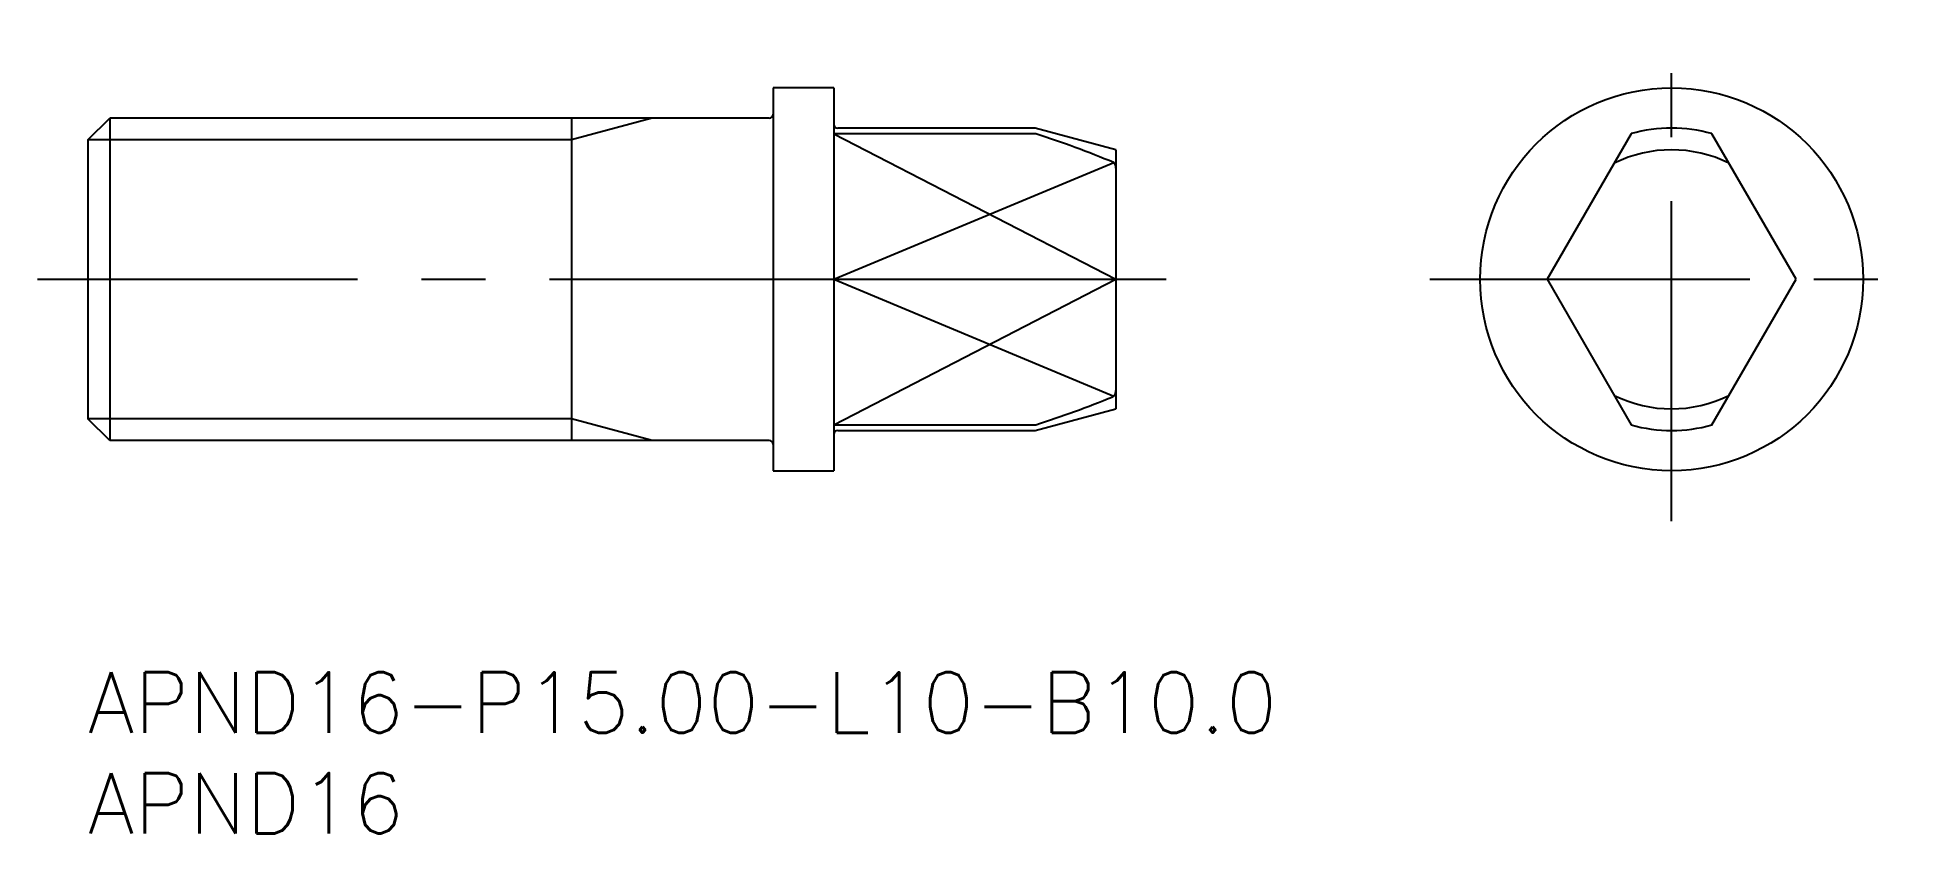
# Model space of a CAD drawing. Extents: x -2.5 to 90.6, y -8 to 31.5.
import ezdxf

# ---------------------------------------------------------------- set-up
doc = ezdxf.new("R2010")
doc.units = 0
doc.header["$LTSCALE"] = 0.5
doc.linetypes.add('CENTER', pattern=[50.8, 31.75, -6.35, 6.35, -6.35])
for name, color, linetype in [('MSM_CENTER', 1, 'CENTER'), ('MSM_CONTINUOUS', 7, 'CONTINUOUS'), ('MSM_NARROW', 5, 'CONTINUOUS'), ('MSM_PART_NUMBER', 7, 'CONTINUOUS')]:
    doc.layers.add(name, color=color, linetype=linetype)
doc.styles.get("Standard").update_dxf_attribs({"font": 'txt.shx', "height": 1.5, "bigfont": 'bigfont.shx'})

# ---------------------------------------------------------------- blocks, each defined once
blk = doc.blocks.new('*U17')
at = {"layer": 'MSM_PART_NUMBER'}
blk.add_text('APND16-P15.00-L10-B10.0', height=3, dxfattribs=at).set_placement((0, -3))
blk = doc.blocks.new('*U18')
at = {"layer": 'MSM_PART_NUMBER'}
blk.add_text('APND16', height=3, dxfattribs=at).set_placement((0, -8))

msp = doc.modelspace()

# ---------------------------------------------------------------- linework, layer by layer
at = {"layer": 'MSM_CENTER'}
for p, q in [((78.571, 7.5), (78.571, 31.5)), ((-2.5, 19.5), (53.5, 19.5)), ((66.571, 19.5), (90.571, 19.5))]:
    msp.add_line(p, q, dxfattribs=at)
at = {"layer": 'MSM_CONTINUOUS'}
for p, q in [((37, 29), (34, 29)), ((34, 29), (34, 10)), ((37, 29), (37, 10)), ((0, 26.418), (1.082, 27.5)), ((33.8, 27.5), (1.082, 27.5)), ((1.082, 27.5), (1.082, 11.5)), ((24, 27.5), (24, 11.5)), ((47, 27), (37.2, 27)), ((51, 25.928), (47, 27)), ((0, 26.418), (0, 12.583)), ((46.974, 26.728), (37, 26.728)), ((76.571, 26.728), (72.397, 19.5)), ((84.744, 19.5), (80.571, 26.728)), ((51, 25.928), (51, 13.072)), ((37, 19.5), (51, 19.5)), ((72.397, 19.5), (76.571, 12.272)), ((80.571, 12.272), (84.744, 19.5)), ((47, 12), (51, 13.072)), ((1.082, 11.5), (0, 12.583)), ((37, 12.272), (46.974, 12.272)), ((33.8, 11.5), (1.082, 11.5)), ((37.2, 12), (47, 12)), ((34, 10), (37, 10))]:
    msp.add_line(p, q, dxfattribs=at)
msp.add_circle((78.571, 19.5), 9.5, dxfattribs=at)
for centre, radius, start, end in [((33.8, 27.7), 0.2, 270, 0), ((37.2, 27.2), 0.2, 180, 270), ((78.571, 19.5), 7.5, 74.53399, 105.46601), ((46.882, 25.999), 0.735, 78.71845, 82.80537), ((31.508, -21.387), 50.548, 67.43579, 72.12184), ((50.687, 25.078), 0.305, 15.67806, 44.54568), ((50.506, 25.021), 0.494, 359.6822, 16.41013), ((78.571, 19.5), 6.428, 63.72748, 116.27252), ((50.582, 13.968), 0.418, 329.49716, 1.89217), ((28.742, 68.402), 59.026, 288.04465, 291.99854), ((50.774, 13.852), 0.194, 293.75315, 330.43592), ((78.571, 19.5), 6.428, 243.72748, 296.27252), ((46.888, 12.964), 0.698, 277.08513, 281.39081), ((78.571, 19.5), 7.5, 254.53399, 285.46601), ((33.8, 11.3), 0.2, 0, 90), ((37.2, 11.8), 0.2, 90, 180)]:
    msp.add_arc(centre, radius, start, end, dxfattribs=at)
at = {"layer": 'MSM_NARROW'}
for p, q in [((28, 27.5), (24, 26.418)), ((24, 26.418), (0, 26.418)), ((37, 26.728), (51, 19.5)), ((37, 19.5), (50.904, 25.291)), ((37, 19.5), (50.904, 13.709)), ((37, 12.272), (51, 19.5)), ((24, 12.583), (0, 12.583)), ((28, 11.5), (24, 12.583))]:
    msp.add_line(p, q, dxfattribs=at)

# ---------------------------------------------------------------- block references
at = {"layer": 'MSM_CONTINUOUS'}
for name in ['*U17', '*U18']:
    msp.add_blockref(name, (0, 0), dxfattribs=at)

doc.saveas('drawing.dxf')
